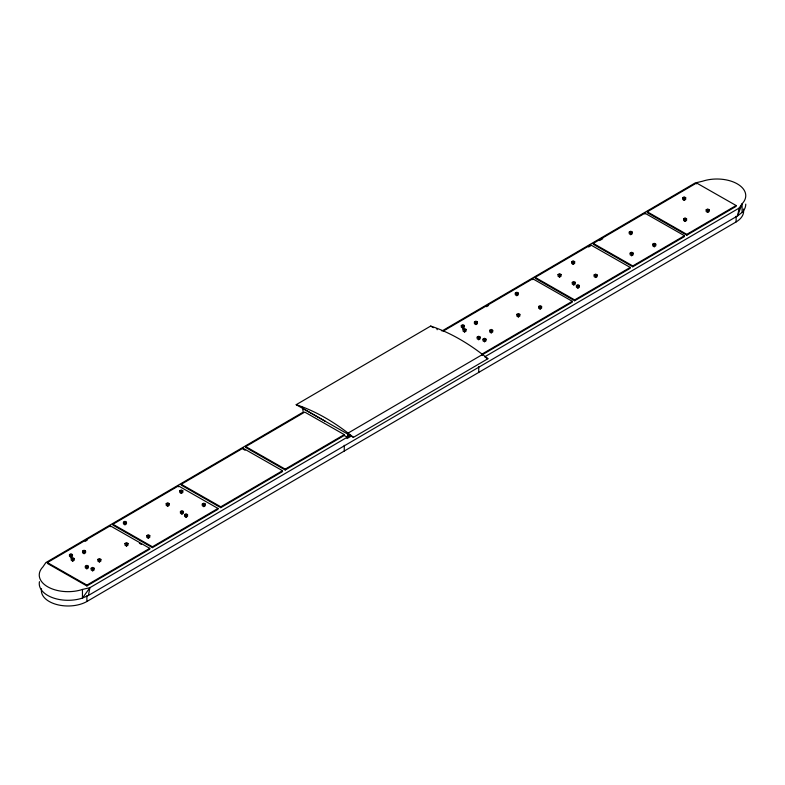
<?xml version="1.0" encoding="UTF-8"?>
<svg xmlns="http://www.w3.org/2000/svg" width="785" height="785" viewBox="0 0 785 785"><rect width="100%" height="100%" fill="white"/><g stroke="black" fill="none" stroke-linecap="round" stroke-linejoin="round"><path stroke-width="1.18" d="M39.456 581.685A28.819 16.642 0 0 0 52.183 597.542A28.819 16.642 0 0 0 82.454 598.082L88.401 595.462L89.902 587.68L350.424 435.361M482.353 355.517L482.559 354.467L348.069 433.104L347.009 438.57L351.209 436.107M441.955 331.005L695.098 182.993L702.546 181.227A28.819 16.642 0 0 1 737.184 183.808A28.819 16.642 0 0 1 742.09 203.766L739.127 208.094L737.615 215.875L88.401 595.462M742.09 212.411L737.615 215.875L742.09 203.766L742.09 212.411A28.819 16.642 0 0 0 745.75 204.11M296.2 404.697L430.661 326.079A193.326 112.324 59.7 0 1 487.907 358.725L353.456 437.333A193.326 112.324 59.7 0 0 296.2 404.697L353.456 437.333M302.657 408.377L325.255 421.26M47.385 562.57L110.253 525.813L149.758 548.342L149.758 549.206L86.89 585.963L47.385 563.434L47.385 562.57L86.89 585.1L149.758 548.342M112.932 524.252L178.48 485.925L217.985 508.444L217.985 509.308L152.437 547.636L112.932 525.116L112.932 524.252L152.437 546.772L217.985 508.444M181.276 484.296L242.997 448.206L282.502 470.725L282.502 471.589L220.781 507.679L181.276 485.159L181.276 484.296L220.781 506.816L282.502 470.725M245.715 446.616L304.757 412.096L344.262 434.615L344.262 435.479L285.22 469.999L245.715 447.479L245.715 446.616L285.22 469.136L344.262 434.615M443.437 331.005L532.77 278.783L572.275 301.303L572.275 302.166L481.902 355.006M535.164 277.38L590.703 244.91L630.208 267.43L630.208 268.293L574.669 300.773L535.164 278.243L535.164 277.38L574.669 299.909L630.208 267.43M593.274 243.409L644.936 213.196L684.441 235.716L684.441 236.589L632.779 266.792L593.274 244.272L593.274 243.409L632.779 265.929L684.441 235.716M647.301 211.813L696.599 182.993L736.114 205.513L736.114 206.376L686.806 235.206L647.301 212.676L647.301 211.813L686.806 234.342L736.114 205.513M85.104 541.385L87.204 540.159M486.533 306.68L488.633 305.443M588.603 247L590.703 245.774L590.703 244.91M599.593 240.573L602.762 238.718M123.461 522.192L124.952 521.318L126.454 522.182L126.454 523.909L124.972 524.772L123.461 523.919L123.461 522.192L124.972 523.045L126.454 522.182M515.313 293.08L516.805 292.216L518.306 293.07L518.306 294.797L516.815 295.67L515.313 294.807L515.313 293.08L516.815 293.943L518.306 293.07M69.472 554.602L70.954 553.739L72.465 554.593L72.465 556.32L70.974 557.193L69.472 556.33L69.472 554.602L70.974 555.466L72.465 554.593M461.325 325.5L462.807 324.627L464.318 325.49L464.318 327.217L462.826 328.081L461.325 327.227L461.325 325.5L462.826 326.354L464.318 325.49M179.814 490.792L181.306 489.928L182.807 490.782L182.807 492.509L181.325 493.382L179.814 492.529L179.814 490.792L181.325 491.655L182.807 490.782M571.666 261.69L573.158 260.816L574.659 261.68L574.659 263.407L573.178 264.28L571.666 263.417L571.666 261.69L573.178 262.543L574.659 261.68M82.572 551.08L84.064 550.216L85.565 551.07L85.565 552.797L84.074 553.67L82.572 552.807L82.572 551.08L84.074 551.943L85.565 551.07M474.425 321.978L475.906 321.104L477.417 321.968L477.417 323.695L475.926 324.558L474.425 323.705L474.425 321.978L475.926 322.831L477.417 321.968M71.229 558.518L72.711 557.654L74.222 558.508L74.222 560.235L72.73 561.108L71.229 560.255L71.229 558.518L72.73 559.381L74.222 558.508M463.081 329.415L464.563 328.542L466.074 329.406L466.074 331.133L464.583 331.996L463.081 331.142L463.081 329.415L464.583 330.269L466.074 329.406M166.214 503.617L167.705 502.743L169.207 503.597L169.207 505.334L167.725 506.197L166.214 505.344L166.214 503.617L167.725 504.47L169.207 503.597M558.066 274.505L559.558 273.631L561.059 274.495L561.059 276.222L559.577 277.095L558.066 276.232L558.066 274.505L559.577 275.368L561.059 274.495M85.349 566.211L86.831 565.337L88.342 566.201L88.342 567.928L86.85 568.791L85.349 567.938L85.349 566.211L86.85 567.064L88.342 566.201M477.201 337.099L478.683 336.235L480.185 337.089L480.185 338.816L478.703 339.689L477.201 338.826L477.201 337.099L478.703 337.962L480.185 337.089M125.001 543.465L126.493 542.602L127.994 543.456L127.994 545.183L126.513 546.056L125.001 545.192L125.001 543.465L126.513 544.329L127.994 543.456M516.854 314.363L518.345 313.49L519.847 314.353L519.847 316.08L518.355 316.944L516.854 316.09L516.854 314.363L518.355 315.217L519.847 314.353M97.87 559.401L99.352 558.528L100.863 559.391L100.863 561.118L99.371 561.981L97.87 561.128L97.87 559.401L99.371 560.255L100.863 559.391M489.722 330.289L491.204 329.425L492.715 330.279L492.715 332.006L491.224 332.879L489.722 332.016L489.722 330.289L491.224 331.152L492.715 330.279M180.432 511.486L181.914 510.613L183.425 511.477L183.425 513.204L181.934 514.077L180.432 513.213L180.432 511.486L181.934 512.34L183.425 511.477M572.285 282.374L573.766 281.511L575.277 282.364L575.277 284.091L573.786 284.965L572.285 284.111L572.285 282.374L573.786 283.238L575.277 282.364M146.775 535.586L148.257 534.713L149.768 535.566L149.768 537.303L148.277 538.167L146.775 537.313L146.775 535.586L148.277 536.44L149.768 535.566M538.628 306.474L540.109 305.601L541.611 306.464L541.611 308.191L540.129 309.064L538.628 308.201L538.628 306.474L540.129 307.337L541.611 306.464M91.168 568.252L92.659 567.388L94.161 568.242L94.161 569.969L92.679 570.842L91.168 569.979L91.168 568.252L92.679 569.115L94.161 568.242M483.02 339.149L484.512 338.276L486.013 339.14L486.013 340.867L484.531 341.73L483.02 340.876L483.02 339.149L484.531 340.003L486.013 339.14M202.294 504.039L203.786 503.165L205.287 504.029L205.287 505.756L203.806 506.619L202.294 505.766L202.294 504.039L203.806 504.892L205.287 504.029M594.147 274.927L595.638 274.063L597.14 274.917L597.14 276.644L595.658 277.517L594.147 276.654L594.147 274.927L595.658 275.79L597.14 274.917M184.554 514.626L186.045 513.753L187.546 514.617L187.546 516.344L186.065 517.217L184.554 516.353L184.554 514.626L186.065 515.48L187.546 514.617M576.406 285.514L577.897 284.651L579.399 285.504L579.399 287.232L577.917 288.105L576.406 287.251L576.406 285.514L577.917 286.378L579.399 285.504M481.892 354.143L572.275 301.303M347.539 435.832L349.639 434.605M484.924 356.714L739.127 208.094M41.556 588.74A26.7 15.415 0 0 0 56.363 604.43A26.7 15.415 0 0 0 86.89 601.506L736.114 221.929A26.7 15.415 0 0 0 743.366 209.026M682.685 197.712L684.177 196.849L685.678 197.712L685.678 199.439L684.177 200.303L682.685 199.439L682.685 197.712L684.177 198.576L685.678 197.712M629.256 232.066L630.757 231.202L632.249 232.066L632.249 233.793L630.757 234.656L629.256 233.793L629.256 232.066L630.757 232.929L632.249 232.066M683.588 218.76L685.079 217.896L686.581 218.76L686.581 220.487L685.079 221.35L683.588 220.487L683.588 218.76L685.079 219.623L686.581 218.76M630.159 253.113L631.66 252.25L633.152 253.113L633.152 254.84L631.66 255.704L630.159 254.84L630.159 253.113L631.66 253.977L633.152 253.113M706.186 209.811L707.678 208.947L709.179 209.811L709.179 211.538L707.687 212.401L706.186 211.548L706.186 209.811L707.687 210.674L709.179 209.811M652.767 244.164L654.258 243.301L655.76 244.164L655.76 245.891L654.258 246.755L652.767 245.891L652.767 244.164L654.258 245.028L655.76 244.164M82.454 589.447L89.902 587.68L82.454 598.082L82.454 589.447A28.819 16.642 0 0 1 47.816 586.866A28.819 16.642 0 0 1 42.91 566.907L45.873 562.58L303.245 412.105L302.47 407.229M430.661 326.079L433.428 327.659M485.11 357.126L487.907 358.725M344.262 435.479L347.274 437.196M245.087 450.256L243.007 449.079L242.997 448.206M139.367 543.279L141.447 544.466M436.97 328.601L437.147 329.739M736.114 216.169L736.114 221.929M707.687 210.674L707.687 212.401M696.599 182.993L696.599 183.857M686.806 234.342L686.806 235.206M685.079 219.623L685.079 221.35M684.177 198.576L684.177 200.303M654.258 245.028L654.258 246.755M644.936 213.196L644.936 214.06M632.779 265.929L632.779 266.792M631.66 253.977L631.66 255.704M630.757 232.929L630.757 234.656M595.658 275.79L595.658 277.517M577.917 286.378L577.917 288.105M574.669 299.909L574.669 300.773M573.786 283.238L573.786 284.965M573.178 262.543L573.178 264.28M559.577 275.368L559.577 277.095M540.129 307.337L540.129 309.064M532.77 278.783L532.77 279.646M518.355 315.217L518.355 316.944M516.815 293.943L516.815 295.67M491.224 331.152L491.224 332.879M484.531 340.003L484.531 341.73M478.703 337.962L478.703 339.689M478.742 366.644L478.742 372.404M475.926 322.831L475.926 324.558M464.583 330.269L464.583 331.996M462.826 326.354L462.826 328.081M344.262 445.272L344.262 451.032M285.22 469.136L285.22 469.999M220.781 506.816L220.781 507.679M203.806 504.892L203.806 506.619M186.065 515.48L186.065 517.217M181.934 512.34L181.934 514.077M181.325 491.655L181.325 493.382M178.48 485.925L178.48 486.788M167.725 504.47L167.725 506.197M152.437 546.772L152.437 547.636M148.277 536.44L148.277 538.167M126.513 544.329L126.513 546.056M124.972 523.045L124.972 524.772M110.253 525.813L110.253 526.676M99.371 560.255L99.371 561.981M92.679 569.115L92.679 570.842M86.85 567.064L86.85 568.791M86.89 585.1L86.89 585.963M86.89 595.756L86.89 601.506M84.074 551.943L84.074 553.67M72.73 559.381L72.73 561.108M70.974 555.466L70.974 557.193"/></g></svg>
